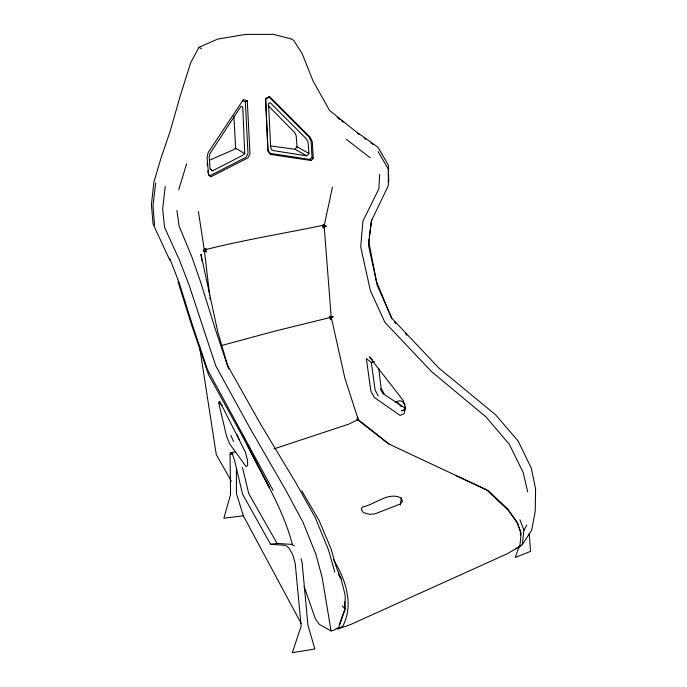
<?xml version="1.0" encoding="UTF-8"?>
<svg xmlns="http://www.w3.org/2000/svg" width="687" height="687" viewBox="0 0 687 687"><rect width="100%" height="100%" fill="white"/><g stroke="black" fill="none" stroke-linecap="round" stroke-linejoin="round"><path stroke-width="1.03" d="M304.118 586.569L315.402 618.867L319.395 624.431L331.065 630.958L334.054 630.125L338.803 627.3L345.166 609L345.192 595.2L341.035 578.789L336.149 566.706L331.082 548.956L319.026 520.299L301.765 490.844M244.752 153.751L242.76 106.88L241.017 106.33L209.982 153.519L209.174 157.246L210.128 169.071L212.669 170.805L241.936 155.751L244.752 153.751L235.624 148.143L233.872 116.103M379.619 174.326L378.88 188.805L362.925 221.162L360.701 246.831L370.362 290.575L384.875 322.315L431.419 371.487L485.949 416.889L509.325 444.309L523.133 472.398L527.736 492.004M520.351 535.207L520.694 532.236L516.933 522.008L507.736 508.955L488.053 490.561L388.456 443.819L358.545 420.47L344.874 378.151L331.168 316.922L324.152 225.86L332.414 187.225M336.183 628.33L337.927 628.923L350.215 624.706L507.092 553.851L519.836 546.414L521.132 533.378L517.62 523.391L508.397 510.45L486.602 489.865L456.065 475.636M165.224 186.426L162.656 208.951L164.579 227.371L179.659 260.562L189.088 285.114L215.727 365.742L249.304 426.971L285.345 489.419L303.044 522.36L315.9 554.323L322.212 577.664L331.065 630.958M518.204 547.161L522.249 544.731L523.932 530.227L526.817 525.023M155.666 183.06L152.978 205.902L154.592 225.267M400.358 505.031L401.182 497.981C388.061 491.377 375.282 504.576 362.607 506.954L361.207 509.213L363.363 512.579L369.554 514.314L375.119 513.807L400.126 504.069L402.573 501.493L401.182 497.981M330.791 319.695L331.168 316.922L330.258 316.389L329.932 317.592L330.791 319.695L331.34 317.695L333.118 316.793L330.258 316.389M368.953 239.145L368.661 241.214L376.528 281.661L391.753 318.648M369.237 237.075L371.71 219.488M273.958 448.894L348.884 424.102L357.334 419.843L357.893 417.198L357.025 418.014L357.334 419.843L359.507 420.633L389.632 444.463M311.056 160.483L309.785 159.453L270.412 153.441L267.999 150.376L265.629 99.246L269.201 97.15L269.364 96.412L310.275 137.383L312.293 141.771L313.289 158.422L311.056 160.483L270.438 154.395L267.921 151.243L265.62 98.593L269.364 96.412M203.73 251.339L205.619 249.604L205.937 248.265L204.211 249.39L203.73 251.339L206.358 251.785L205.619 249.604L204.211 249.39L198.406 211.45M405.485 406.429L404.609 409.787L401.363 410.843L405.339 409.624M178.732 189.715L186.624 163.772M339.215 624.955L344.273 610.889M519.612 545.435L515.233 557.483L530.553 551.352L529.222 533.705M323.233 227.895L324.152 225.86L326.334 226.349L324.212 226.667L323.233 227.895L322.675 225.834L323.285 224.52L326.334 226.349M301.155 623.495L243.344 515.8L223.876 518.213L230.583 494.322L230.042 454.365L230.978 452.475L234.997 452.123M388.748 182.175L388.344 165.129L378.005 147.276L354.724 130.65L329.537 110.401L313.006 80.903L302.048 53.371L293.684 40.421L291.82 39.125L273.546 34.35L245.654 34.419L217.71 39.082L198.921 47.351L190.651 62.835L180.475 95.201L170.161 131.191L160.818 158.671L153.897 182.158L151.398 204.778L153.072 224.091L169.887 260.304M522.249 544.731L531.644 530.312L535.225 511.429L535.602 488.981L531.309 468.165L518.161 441.088L495.679 414.879L438.847 368.052L391.788 318.175L377.266 285.466L368.558 245.448L371.366 221.025L388.275 185.722L388.344 169.268L378.108 151.587M270.163 145.927L294.955 149.225L297.042 146.778L296.183 135.786L294.869 132.72L268.196 105.652M218.621 402.462L219.703 401.26L245.285 451.883L247.432 459.766L247.706 465.339L246.109 466.645L229.647 443.811L226.633 436.477L218.621 402.462L222.236 405.313M306.634 155.846L308.935 153.459L308.077 142.286L306.6 139.1L270.214 102.689L268.531 103.66L270.584 146.048L271.331 149.697L274.457 150.771L306.634 155.846L294.955 149.225M309.785 159.453L312.061 157.452L311.056 141.299L309.098 137.039L269.201 97.15M515.697 548.776L519.836 546.414M337.927 628.923L342.77 626.183C354.2 604.294 345.467 578.978 333.341 559.433M208.865 174.618L210.334 175.529L246.144 157.186L247.998 153.424L245.336 101.728L247.286 100.826L249.974 153.982L248.024 157.864L210.866 176.757L208.676 175.305L207.07 157.692L208.161 152.548L243.447 99.546L247.286 100.826M205.619 249.604C244.735 239.694 284.89 233.34 324.221 225.053M209.587 160.2L232.73 150.058L235.624 148.143L235.787 149.173M374.011 361.585L371.341 362.624L366.351 358.528L370.868 391.032L374.381 397.515L400.109 415.403L404.068 413.72L405.382 407.906L403.175 400.452L369.314 356.854L372.672 360.228M221.995 345.406L274.628 331.186L333.118 316.793M374.243 361.963L371.341 362.624L375.162 390.336L378.262 395.764M357.334 419.843L358.279 419.654L359.507 420.633M230.978 452.475L232.326 453.867L234.653 460.805L242.614 494.297L270.601 544.293L277.093 543.434L292.155 544.422L294.294 545.95M230.042 454.365L233.048 454.09M322.675 225.834L324.152 225.86M270.601 544.293L285.363 545.332L288.875 547.883L292.731 554.581L295.221 563.52L301.138 626.183L292.327 652.65L314.844 649L307.948 625.127L302.108 562.567L301 558.6M242.588 100.8L245.336 101.728M198.921 47.351L201.48 48.665M297.042 146.778L308.935 153.459M405.442 408.396L384.626 394.682L381.087 388.249L378.769 368.438M210.179 169.139L212.669 170.805M357.326 133.244L359.026 134.454M364.119 138.087L365.819 139.289M370.911 142.922L373.462 144.734M346.342 139.341L370.216 157.787M204.211 249.39L204.357 250.214L206.358 251.785M312.061 157.452L313.289 158.422M337.308 117.468L339.799 119.486M341.456 120.826L343.122 122.166M342.195 605.874L345.166 609M394.355 321.971L395.815 323.534M405.339 333.727L406.807 335.29M405.227 404.703L402.573 401.552L399.843 400.719L395.24 401.895L397.953 402.719L401.268 406.678M277.093 543.434L248.746 493.609L242.494 467.564M231.373 481.183L216.268 454.665L199.393 345.509M380.272 388.868L383.269 394.278M338.957 575.053L341.035 578.789L338.227 573.138M273.1 490.363L207.517 369.683L192.961 326.6L179.109 282.615L169.844 258.673M247.38 444.798L269.244 487.306L241.12 433.729L208.582 374.784L191.742 325.389L178.01 281.704M247.372 444.824C263.095 477.74 283.405 509.204 292.473 544.851M210.334 175.529L210.866 176.757M230.978 435.524L233.571 441.647M237.118 434.45L239.291 439.732M519.904 519.69L523.932 530.227M243.344 515.8L236.457 493.635L236.397 469.668M228.642 368.996L217.745 331.701L200.947 254.267L201.892 260.613M334.784 572.159L328.644 550.321L315.256 517.612L296.475 483.846L260.854 424.626L227.345 365.098L215.332 329.236L200.647 282.177L191.63 256.32L179.144 226.169L176.877 210.428M329.932 316.192L330.361 319.343M209.681 295.367L204.357 250.214M209.939 297.48L210.188 299.584M207.148 163.48L207.345 165.619M207.835 170.951L208.041 173.09M344.531 601.752L344.634 609.884M265.62 98.593L265.629 99.246M244.95 440.075L242.52 435.352L244.941 440.084"/></g></svg>
